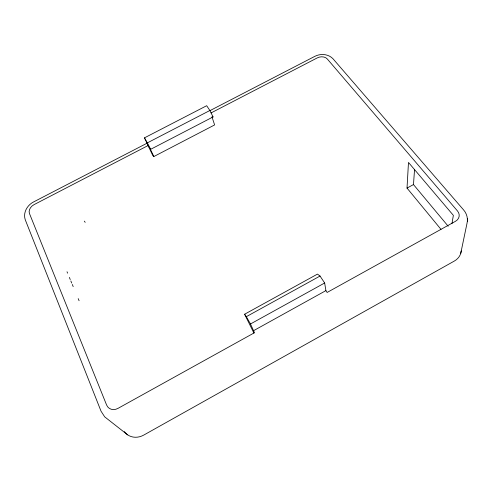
<?xml version="1.0" encoding="UTF-8"?>
<svg xmlns="http://www.w3.org/2000/svg" width="492" height="492" viewBox="0 0 492 492"><rect width="100%" height="100%" fill="white"/><g stroke="black" fill="none" stroke-linecap="round" stroke-linejoin="round"><path stroke-width="0.74" d="M440.986 229.352L407.019 188.092L408.483 162.458L453.366 215.361L451.945 223.614M448.187 226.222L413.477 184.568L414.559 169.389M210.078 110.577L314.898 56.316C320.618 53.364 328.367 53.942 332.943 58.708L463.427 209.721C466.859 213.467 468.255 218.872 466.914 223.792L460.746 253.349M213.067 116.93L211.972 116.875L214.623 124.931L153.861 156.536L150.214 148.916L150.7 149.291L213.067 116.93L209.875 110.503L206.683 105.712L144.464 137.858L148.793 146.893L148.043 145.57L34.108 204.604A7.761 5.812 -34 0 0 29.471 213.553L106.598 405.002A9.526 8.21 -51.1 0 0 117.994 408.378L254.481 332.721L250.489 323.982L324.659 282.986L320.04 276.043L317.463 274.106L244.604 314.228L253.903 333.059M253.38 330.79L325.901 290.618L324.659 282.986M244.604 314.228L246.326 316.676L320.04 276.043M407.019 188.092L413.477 184.568M211.062 112.926L317.303 57.878A7.362 5.4 -10.1 0 1 327.285 58.972L457.505 210.988A9.065 7.423 6 0 1 455.457 221.32L327.118 292.457L325.901 290.618M144.464 137.858L147.329 142.883L209.875 110.503M147.213 143.123L33.493 201.991C27.183 205.158 22.792 212.888 25.295 219.856L101.044 411.207L104.685 416.841L127.686 434.879M153.861 156.536L152.907 155.712L148.043 145.57M84.329 221.117L85.184 222.341M246.326 316.676L250.489 323.982M147.329 142.883L150.7 149.291M67.01 271.762L67.601 273.177M69.366 277.42L70.251 279.536M70.842 280.95L71.721 283.072M72.312 284.487L73.197 286.608M78.21 298.626L79.089 300.747M467.4 221.246L467.332 218.657M461.207 250.938A16.648 13.991 8.4 0 1 454.282 261.086L143.787 435.063A17.441 15.332 -54.4 0 1 124.31 431.595"/></g></svg>
